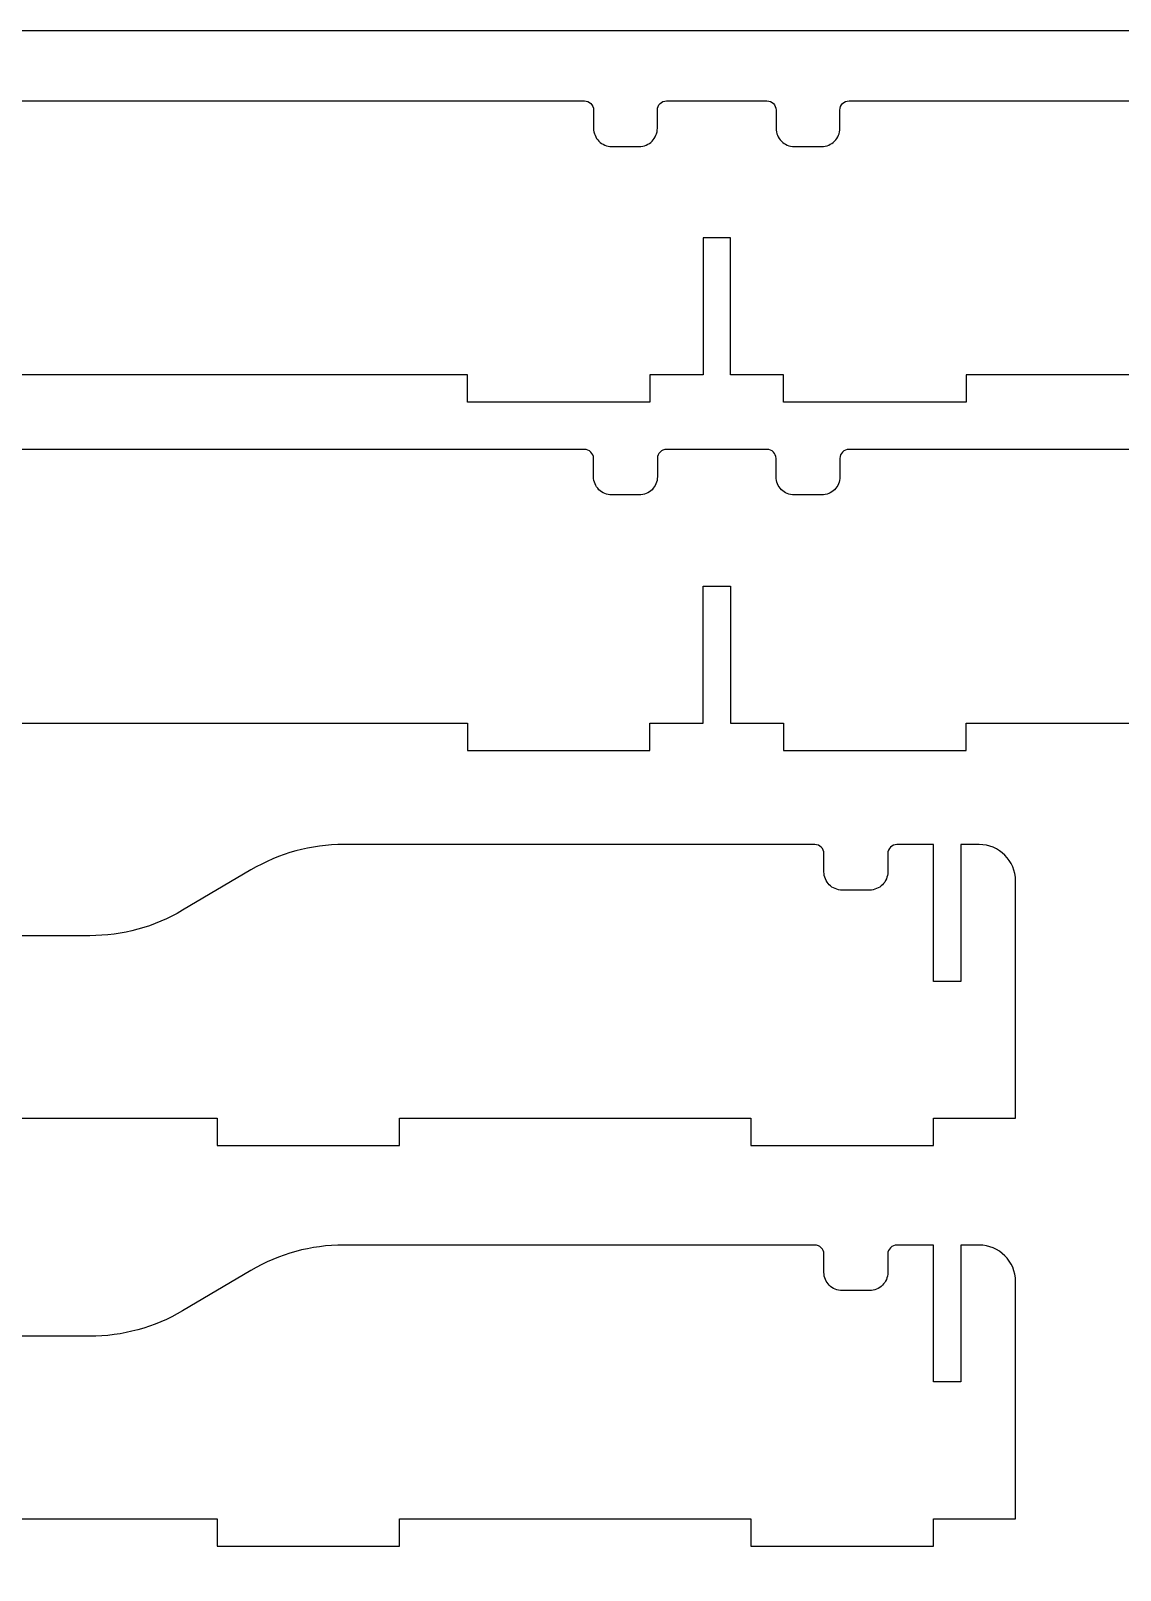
# Model space of a CAD drawing. Extents: x -250 to 250, y -318 to 318.
# Drawn here: x -73.2 to 46.2, y -186.6 to -17.9 of the extents above; entities that cross this region are included whole.
import ezdxf

# ---------------------------------------------------------------- set-up
doc = ezdxf.new("R2010")
doc.units = 0
doc.layers.get('0').update_dxf_attribs({"linetype": 'CONTINUOUS'})

msp = doc.modelspace()

# ---------------------------------------------------------------- linework, layer by layer
msp.add_lwpolyline([(-250, -317.91), (250, -317.91), (250, -17.91), (-250, -17.91), (-250, -317.91)], close=True)
for points in [[(-212, -25.59), (-12.5, -25.59), (-12.3, -25.61), (-12.11, -25.66), (-11.94, -25.76), (-11.79, -25.88), (-11.67, -26.03), (-11.58, -26.2), (-11.52, -26.38), (-11.5, -26.59), (-11.5, -28.59), (-11.49, -28.79), (-11.46, -28.99), (-11.41, -29.18), (-11.34, -29.36), (-11.26, -29.54), (-11.16, -29.7), (-11.04, -29.86), (-10.91, -30), (-10.77, -30.13), (-10.62, -30.24), (-10.45, -30.34), (-10.28, -30.43), (-10.09, -30.5), (-9.9, -30.55), (-9.7, -30.58), (-9.5, -30.59), (-6.5, -30.59), (-6.3, -30.58), (-6.1, -30.55), (-5.91, -30.5), (-5.72, -30.43), (-5.55, -30.34), (-5.38, -30.24), (-5.23, -30.13), (-5.09, -30), (-4.96, -29.86), (-4.84, -29.7), (-4.74, -29.54), (-4.66, -29.36), (-4.59, -29.18), (-4.54, -28.99), (-4.51, -28.79), (-4.5, -28.59), (-4.5, -26.59), (-4.48, -26.38), (-4.42, -26.2), (-4.33, -26.03), (-4.21, -25.88), (-4.06, -25.76), (-3.89, -25.66), (-3.7, -25.61), (-3.5, -25.59), (7.5, -25.59), (7.7, -25.61), (7.89, -25.66), (8.06, -25.76), (8.21, -25.88), (8.33, -26.03), (8.42, -26.2), (8.48, -26.38), (8.5, -26.59), (8.5, -28.59), (8.51, -28.79), (8.54, -28.99), (8.59, -29.18), (8.66, -29.36), (8.74, -29.54), (8.84, -29.7), (8.96, -29.86), (9.09, -30), (9.23, -30.13), (9.38, -30.24), (9.55, -30.34), (9.72, -30.43), (9.91, -30.5), (10.1, -30.55), (10.3, -30.58), (10.5, -30.59), (13.5, -30.59), (13.7, -30.58), (13.9, -30.55), (14.09, -30.5), (14.28, -30.43), (14.45, -30.34), (14.62, -30.24), (14.77, -30.13), (14.91, -30), (15.04, -29.86), (15.16, -29.7), (15.26, -29.54), (15.34, -29.36), (15.41, -29.18), (15.46, -28.99), (15.49, -28.79), (15.5, -28.59), (15.5, -26.59), (15.52, -26.38), (15.58, -26.2), (15.67, -26.03), (15.79, -25.88), (15.94, -25.76), (16.11, -25.66), (16.3, -25.61), (16.5, -25.59), (216, -25.59)], [(106.25, -55.59), (29.33, -55.59), (29.33, -58.59), (9.33, -58.59), (9.33, -55.59), (3.5, -55.59), (3.5, -40.59), (0.5, -40.59), (0.5, -55.59), (-5.33, -55.59), (-5.33, -58.59), (-25.33, -58.59), (-25.33, -55.59), (-102.25, -55.59)], [(216, -63.77), (16.5, -63.77), (16.3, -63.79), (16.11, -63.85), (15.94, -63.94), (15.79, -64.07), (15.67, -64.21), (15.58, -64.38), (15.52, -64.57), (15.5, -64.77), (15.5, -66.77), (15.49, -66.98), (15.46, -67.18), (15.41, -67.37), (15.34, -67.55), (15.26, -67.73), (15.16, -67.89), (15.04, -68.04), (14.91, -68.19), (14.77, -68.32), (14.62, -68.43), (14.45, -68.53), (14.28, -68.62), (14.09, -68.68), (13.9, -68.73), (13.7, -68.76), (13.5, -68.77), (10.5, -68.77), (10.3, -68.76), (10.1, -68.73), (9.91, -68.68), (9.72, -68.62), (9.55, -68.53), (9.38, -68.43), (9.23, -68.32), (9.09, -68.19), (8.96, -68.04), (8.84, -67.89), (8.74, -67.73), (8.66, -67.55), (8.59, -67.37), (8.54, -67.18), (8.51, -66.98), (8.5, -66.77), (8.5, -64.77), (8.48, -64.57), (8.42, -64.38), (8.33, -64.21), (8.21, -64.07), (8.06, -63.94), (7.89, -63.85), (7.7, -63.79), (7.5, -63.77), (-3.5, -63.77), (-3.7, -63.79), (-3.89, -63.85), (-4.06, -63.94), (-4.21, -64.07), (-4.33, -64.21), (-4.42, -64.38), (-4.48, -64.57), (-4.5, -64.77), (-4.5, -66.77), (-4.51, -66.98), (-4.54, -67.18), (-4.59, -67.37), (-4.66, -67.55), (-4.74, -67.73), (-4.84, -67.89), (-4.96, -68.04), (-5.09, -68.19), (-5.23, -68.32), (-5.38, -68.43), (-5.55, -68.53), (-5.72, -68.62), (-5.91, -68.68), (-6.1, -68.73), (-6.3, -68.76), (-6.5, -68.77), (-9.5, -68.77), (-9.7, -68.76), (-9.9, -68.73), (-10.09, -68.68), (-10.28, -68.62), (-10.45, -68.53), (-10.62, -68.43), (-10.77, -68.32), (-10.91, -68.19), (-11.04, -68.04), (-11.16, -67.89), (-11.26, -67.73), (-11.34, -67.55), (-11.41, -67.37), (-11.46, -67.18), (-11.49, -66.98), (-11.5, -66.77), (-11.5, -64.77), (-11.52, -64.57), (-11.58, -64.38), (-11.67, -64.21), (-11.79, -64.07), (-11.94, -63.94), (-12.11, -63.85), (-12.3, -63.79), (-12.5, -63.77), (-212, -63.77)], [(-102.25, -93.77), (-25.33, -93.77), (-25.33, -96.77), (-5.33, -96.77), (-5.33, -93.77), (0.5, -93.77), (0.5, -78.77), (3.5, -78.77), (3.5, -93.77), (9.33, -93.77), (9.33, -96.77), (29.33, -96.77), (29.33, -93.77), (106.25, -93.77)], [(-91.25, -137.07), (-52.75, -137.07), (-52.75, -140.07), (-32.75, -140.07), (-32.75, -137.07), (5.75, -137.07), (5.75, -140.07), (25.75, -140.07), (25.75, -137.07), (34.75, -137.07), (34.75, -111.07), (34.73, -110.66), (34.67, -110.26), (34.57, -109.88), (34.44, -109.51), (34.27, -109.16), (34.07, -108.83), (33.84, -108.52), (33.58, -108.24), (33.29, -107.98), (32.99, -107.75), (32.66, -107.55), (32.31, -107.38), (31.94, -107.25), (31.56, -107.15), (31.16, -107.09), (30.75, -107.07), (28.75, -107.07), (28.75, -122.07), (25.75, -122.07), (25.75, -107.07), (21.75, -107.07), (21.55, -107.09), (21.36, -107.15), (21.19, -107.24), (21.04, -107.36), (20.92, -107.51), (20.83, -107.68), (20.77, -107.87), (20.75, -108.07), (20.75, -110.07), (20.74, -110.27), (20.71, -110.47), (20.66, -110.66), (20.59, -110.85), (20.51, -111.02), (20.41, -111.19), (20.29, -111.34), (20.16, -111.48), (20.02, -111.61), (19.87, -111.73), (19.7, -111.83), (19.53, -111.91), (19.34, -111.98), (19.15, -112.03), (18.95, -112.06), (18.75, -112.07), (15.75, -112.07), (15.55, -112.06), (15.35, -112.03), (15.16, -111.98), (14.97, -111.91), (14.8, -111.83), (14.63, -111.73), (14.48, -111.61), (14.34, -111.48), (14.21, -111.34), (14.09, -111.19), (13.99, -111.02), (13.91, -110.85), (13.84, -110.66), (13.79, -110.47), (13.76, -110.27), (13.75, -110.07), (13.75, -108.07), (13.73, -107.87), (13.67, -107.68), (13.58, -107.51), (13.46, -107.36), (13.31, -107.24), (13.14, -107.15), (12.95, -107.09), (12.75, -107.07), (-38.87, -107.07), (-39.54, -107.08), (-40.21, -107.11), (-40.87, -107.17), (-41.53, -107.25), (-42.19, -107.35), (-42.85, -107.47), (-43.5, -107.61), (-44.14, -107.78), (-44.78, -107.96), (-45.41, -108.17), (-46.04, -108.4), (-46.66, -108.65), (-47.27, -108.92), (-47.87, -109.21), (-48.46, -109.52), (-49.05, -109.85), (-56.54, -114.28), (-57.12, -114.62), (-57.72, -114.93), (-58.32, -115.22), (-58.93, -115.49), (-59.55, -115.74), (-60.17, -115.97), (-60.8, -116.17), (-61.44, -116.36), (-62.09, -116.52), (-62.74, -116.67), (-63.39, -116.79), (-64.05, -116.89), (-64.72, -116.97), (-65.38, -117.02), (-66.05, -117.06), (-66.72, -117.07), (-135.78, -117.07)], [(-91.25, -180.96), (-52.75, -180.96), (-52.75, -183.96), (-32.75, -183.96), (-32.75, -180.96), (5.75, -180.96), (5.75, -183.96), (25.75, -183.96), (25.75, -180.96), (34.75, -180.96), (34.75, -154.96), (34.73, -154.55), (34.67, -154.15), (34.57, -153.77), (34.44, -153.4), (34.27, -153.05), (34.07, -152.72), (33.84, -152.41), (33.58, -152.13), (33.29, -151.87), (32.99, -151.64), (32.66, -151.44), (32.31, -151.27), (31.94, -151.14), (31.56, -151.04), (31.16, -150.98), (30.75, -150.96), (28.75, -150.96), (28.75, -165.96), (25.75, -165.96), (25.75, -150.96), (21.75, -150.96), (21.55, -150.98), (21.36, -151.04), (21.19, -151.13), (21.04, -151.25), (20.92, -151.4), (20.83, -151.57), (20.77, -151.76), (20.75, -151.96), (20.75, -153.96), (20.74, -154.16), (20.71, -154.36), (20.66, -154.55), (20.59, -154.74), (20.51, -154.91), (20.41, -155.08), (20.29, -155.23), (20.16, -155.37), (20.02, -155.5), (19.87, -155.62), (19.7, -155.72), (19.53, -155.8), (19.34, -155.87), (19.15, -155.92), (18.95, -155.95), (18.75, -155.96), (15.75, -155.96), (15.55, -155.95), (15.35, -155.92), (15.16, -155.87), (14.97, -155.8), (14.8, -155.72), (14.63, -155.62), (14.48, -155.5), (14.34, -155.37), (14.21, -155.23), (14.09, -155.08), (13.99, -154.91), (13.91, -154.74), (13.84, -154.55), (13.79, -154.36), (13.76, -154.16), (13.75, -153.96), (13.75, -151.96), (13.73, -151.76), (13.67, -151.57), (13.58, -151.4), (13.46, -151.25), (13.31, -151.13), (13.14, -151.04), (12.95, -150.98), (12.75, -150.96), (-38.87, -150.96), (-39.54, -150.97), (-40.21, -151), (-40.87, -151.06), (-41.53, -151.14), (-42.19, -151.24), (-42.85, -151.36), (-43.5, -151.5), (-44.14, -151.67), (-44.78, -151.85), (-45.41, -152.06), (-46.04, -152.29), (-46.66, -152.54), (-47.27, -152.81), (-47.87, -153.1), (-48.46, -153.41), (-49.05, -153.74), (-56.54, -158.17), (-57.12, -158.51), (-57.72, -158.82), (-58.32, -159.11), (-58.93, -159.38), (-59.55, -159.63), (-60.17, -159.86), (-60.8, -160.06), (-61.44, -160.25), (-62.09, -160.41), (-62.74, -160.56), (-63.39, -160.68), (-64.05, -160.78), (-64.72, -160.86), (-65.38, -160.91), (-66.05, -160.95), (-66.72, -160.96), (-135.78, -160.96)]]:
    msp.add_lwpolyline(points)

doc.saveas('drawing.dxf')
